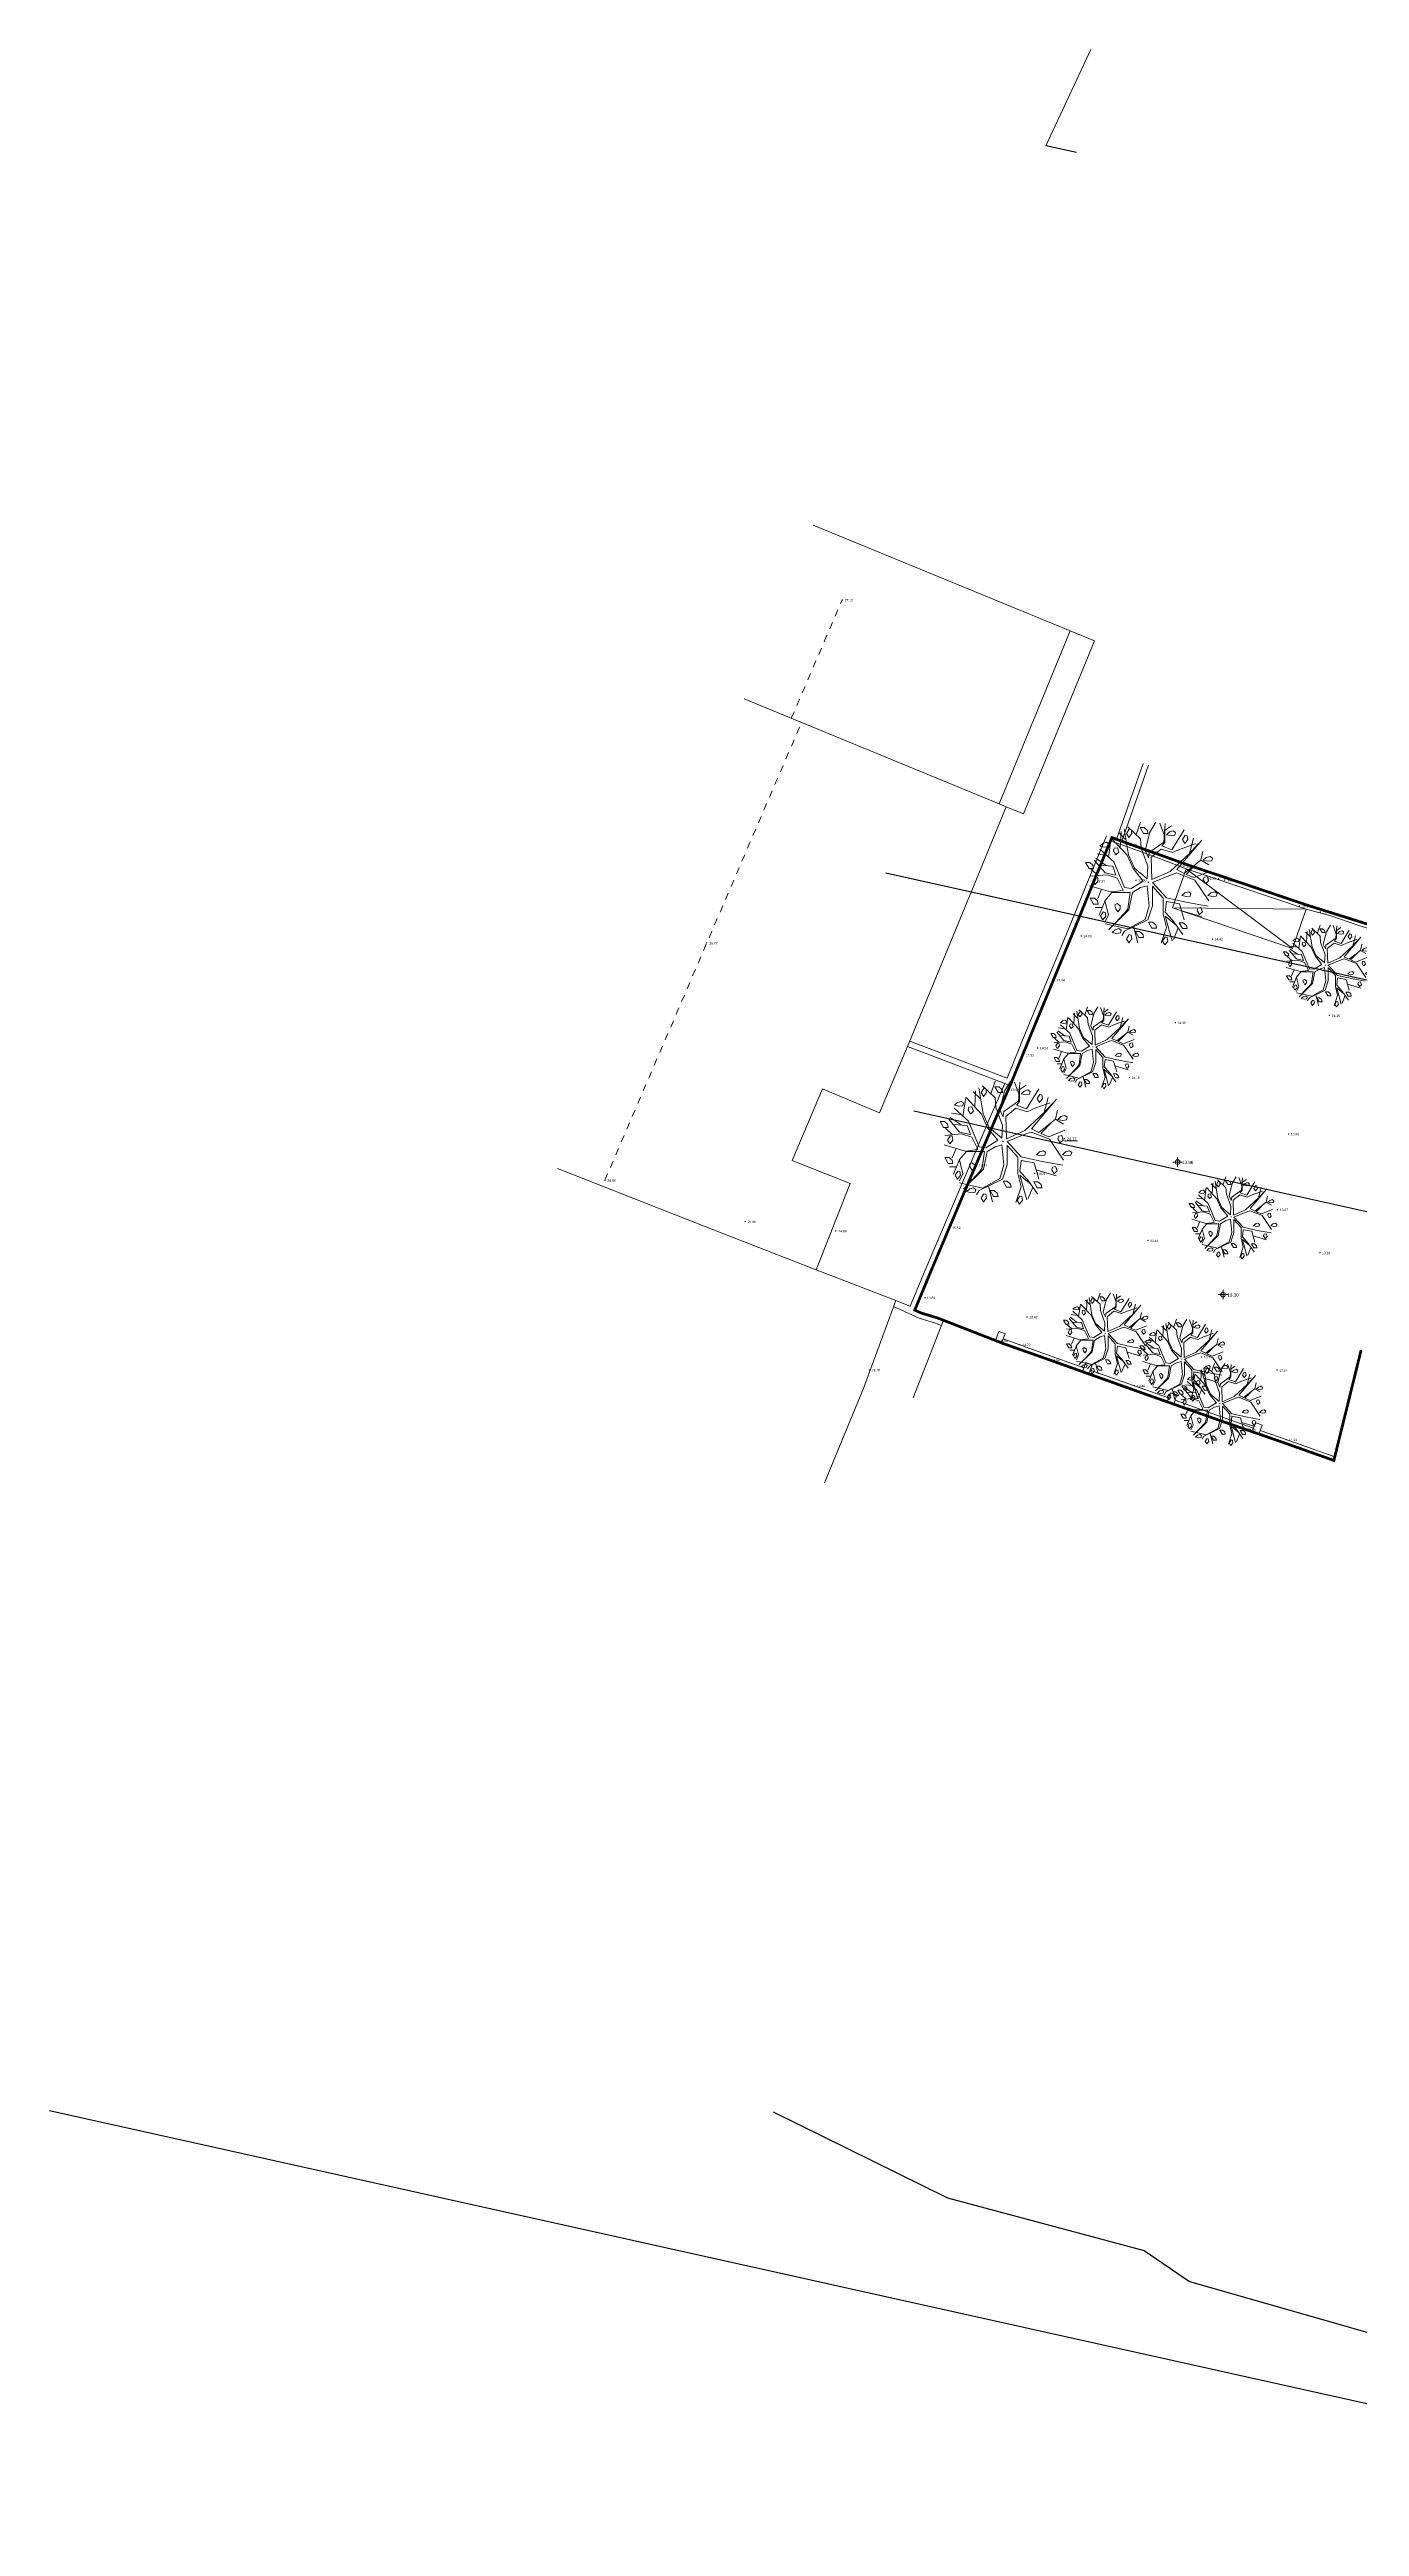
# Model space of a CAD drawing. Header units: millimetres. Extents: x 1778 to 2471, y 1406 to 1876.
# Drawn here: x 1798.8 to 1845.9, y 1484.4 to 1573.6 of the extents above; entities that cross this region are included whole.
import ezdxf
from ezdxf.enums import TextEntityAlignment as Align

# ---------------------------------------------------------------- set-up
doc = ezdxf.new("R2010")
doc.units = ezdxf.units.MM
doc.linetypes.add('DASHED2', pattern=[0.375, 0.25, -0.125])
doc.linetypes.add('RAYITAS', pattern=[0.5, 0.25, -0.25])
for name, color, linetype, lineweight in [('02_Lev_22abril2023', 7, 'Continuous', 0), ('05_Cerceas', 7, 'Continuous', 0), ('07_Coroamento_muro', 7, 'Continuous', 0), ('arv', 7, 'Continuous', 0), ('construcao', 6, 'Continuous', 0), ('linha_cume', 7, 'Continuous', 0), ('muro', 7, 'Continuous', 0), ('pilares', 7, 'Continuous', 0)]:
    doc.layers.add(name, color=color, linetype=linetype, lineweight=lineweight)
for name, color, linetype in [('ARQ_CONSTRUIR_CORTE', 10, 'Continuous'), ('ARQ_DEMOLIR_CORTE', 2, 'Continuous'), ('ARQ_EXISTENTE_CORTE', 6, 'Continuous'), ('ARQ_LINHA_CORTE', 4, 'Continuous')]:
    doc.layers.add(name, color=color, linetype=linetype)
doc.layers.add('LIMITE_ARTIGO', color=7, linetype='Continuous', true_color=0xdb0000)
doc.styles.add('Arial', font='arial.ttf', dxfattribs={"height": 0.2})

# ---------------------------------------------------------------- blocks, each defined once
blk = doc.blocks.new('AP2', base_point=(42.65, -66.64))
at = {"layer": 'arv', "color": 3}
for p, q in [((40.95, -60.75), (41.48, -59.25)), ((42.6, -60.45), (43.33, -59.25)), ((44.35, -60.88), (43.81, -59.36)), ((36.94, -61.8), (36.58, -62.12)), ((36.58, -62.12), (37.13, -62.25)), ((37.4, -61.67), (36.94, -61.8)), ((37.13, -62.25), (37.59, -62.19)), ((37.68, -61.86), (37.4, -61.67)), ((37.59, -62.19), (37.68, -61.86)), ((37.61, -63.47), (37.94, -61.19)), ((39.85, -63.21), (38.02, -61.25)), ((38.69, -62.32), (38.32, -62.38)), ((38.88, -62.84), (38.69, -62.32)), ((39.68, -61.33), (38.85, -60.51)), ((39.02, -62.32), (39.13, -60.39)), ((40.02, -63.17), (39.52, -60.04)), ((40.11, -60.11), (39.8, -60.62)), ((39.8, -60.62), (40.07, -61.08)), ((41.48, -61.24), (39.95, -59.82)), ((40.07, -61.08), (40.44, -60.62)), ((40.11, -60.11), (40.35, -60.17)), ((40.44, -60.62), (40.35, -60.17)), ((41.42, -59.91), (41.82, -60.62)), ((41.42, -59.91), (41.92, -59.91)), ((41.56, -62.38), (41.48, -61.24)), ((42.36, -64.55), (41.56, -62.38)), ((41.82, -60.62), (42.38, -60.62)), ((42.28, -60.23), (41.92, -59.91)), ((42.04, -62.67), (42.6, -60.45)), ((42.38, -60.62), (42.28, -60.23)), ((42.52, -62.89), (44.29, -61.64)), ((44.04, -62.11), (44.39, -61.68)), ((44.21, -62.19), (44.04, -62.11)), ((44.22, -62.19), (45.23, -62.58)), ((44.29, -61.64), (44.45, -59.42)), ((44.37, -60.27), (45.18, -59.71)), ((44.39, -61.68), (44.4, -60.28)), ((44.95, -60.43), (44.59, -60.76)), ((44.59, -60.76), (45.14, -60.89)), ((45.41, -60.3), (44.95, -60.43)), ((45.14, -60.89), (45.6, -60.82)), ((45.23, -62.58), (46.7, -60.17)), ((45.69, -60.49), (45.41, -60.3)), ((45.6, -60.82), (45.69, -60.49)), ((48.82, -61.41), (45.82, -64.95)), ((46.34, -62.45), (48.08, -61.86)), ((46.83, -60.83), (46.52, -61.34)), ((46.52, -61.34), (46.8, -61.8)), ((46.8, -61.8), (47.16, -61.34)), ((46.83, -60.83), (47.07, -60.89)), ((47.16, -61.34), (47.07, -60.89)), ((47.35, -63.01), (47.83, -61.19)), ((47.35, -63.01), (48.4, -61.87)), ((34.88, -64.08), (35.29, -64.8)), ((34.88, -64.08), (35.38, -64.08)), ((35.29, -64.8), (35.84, -64.8)), ((35.75, -64.41), (35.38, -64.08)), ((36.37, -65.66), (35.52, -64.89)), ((35.84, -64.8), (35.75, -64.41)), ((37.21, -65.34), (35.92, -63.81)), ((37.38, -64.49), (36.09, -63.58)), ((37.37, -63.24), (36.25, -63.07)), ((38.13, -64.54), (36.49, -64.43)), ((38.26, -64.03), (36.57, -62.5)), ((38.5, -65.63), (37.21, -65.34)), ((38.13, -64.54), (38.5, -65.63)), ((38.32, -62.38), (38.23, -62.71)), ((38.23, -62.71), (38.51, -63.17)), ((39.55, -67.11), (38.26, -64.03)), ((38.51, -63.17), (38.6, -63.1)), ((38.6, -63.1), (38.88, -62.84)), ((40.57, -64.82), (39.85, -63.21)), ((40.74, -64.78), (40.02, -63.17)), ((41.8, -66.33), (40.57, -64.82)), ((42.29, -66.07), (40.74, -64.78)), ((42.44, -63.52), (42.04, -62.67)), ((42.28, -66.07), (42.36, -64.55)), ((42.44, -63.52), (42.52, -62.89)), ((42.76, -63.47), (43.97, -62.5)), ((42.85, -66.14), (42.76, -63.47)), ((42.85, -66.14), (45.02, -65.17)), ((43.97, -62.5), (45.32, -62.91)), ((45.02, -65.17), (47.35, -63.01)), ((45.26, -65.52), (45.82, -65.34)), ((45.32, -62.91), (46.34, -62.45)), ((45.82, -64.95), (46.71, -65.4)), ((45.82, -65.34), (48, -66.2)), ((46.71, -65.4), (48.72, -63.81)), ((46.95, -65.52), (48.33, -64.11)), ((47.91, -65.91), (49.85, -65.12)), ((48.72, -63.81), (48.96, -62.72)), ((48.72, -63.81), (49.68, -64.38)), ((49.37, -63.49), (49.01, -63.82)), ((49.01, -63.82), (49.56, -63.95)), ((49.83, -63.36), (49.37, -63.49)), ((49.56, -63.95), (50.02, -63.88)), ((50.11, -63.56), (49.83, -63.36)), ((50.02, -63.88), (50.11, -63.56)), ((37.86, -67.62), (35.36, -66.88)), ((37.45, -65.57), (35.44, -65.74)), ((36.06, -65.78), (35.75, -66.3)), ((35.75, -66.3), (36.02, -66.75)), ((36.02, -66.75), (36.39, -66.3)), ((36.06, -65.78), (36.3, -65.84)), ((36.39, -66.3), (36.3, -65.84)), ((36.8, -67.31), (36.33, -68.42)), ((38.02, -67.68), (37.21, -68.65)), ((38.66, -65.97), (37.45, -65.57)), ((39.38, -67.45), (37.86, -67.62)), ((40.03, -67.68), (38.02, -67.68)), ((39.38, -67.4), (38.66, -65.97)), ((40.35, -67.22), (39.55, -67.11)), ((40.21, -67.68), (39.93, -69.65)), ((40.03, -67.68), (40.21, -67.68)), ((40.5, -67.68), (40.08, -69.79)), ((41.8, -66.33), (40.35, -67.22)), ((40.5, -67.68), (40.51, -67.68)), ((41.48, -67.11), (40.51, -67.68)), ((42.28, -66.88), (41.48, -67.11)), ((42.28, -66.88), (42.52, -69.28)), ((42.4, -66.47), (42.34, -66.47)), ((42.4, -66.47), (42.4, -66.41)), ((42.4, -66.47), (42.4, -66.53)), ((42.4, -66.47), (42.47, -66.47)), ((42.93, -66.48), (45.26, -65.52)), ((44.61, -68.32), (42.93, -66.48)), ((42.93, -66.94), (44.21, -68.36)), ((42.93, -66.94), (42.93, -69.28)), ((44.61, -68.32), (47.11, -68.88)), ((46.8, -67.73), (46.43, -68.06)), ((46.43, -68.06), (46.98, -68.19)), ((47.26, -67.6), (46.8, -67.73)), ((46.95, -65.52), (47.91, -65.91)), ((46.98, -68.19), (47.44, -68.12)), ((47.53, -67.8), (47.26, -67.6)), ((47.44, -68.12), (47.53, -67.8)), ((48, -66.2), (49.68, -68.71)), ((49.1, -65.84), (49.01, -66.17)), ((49.01, -66.17), (49.28, -66.62)), ((49.47, -65.77), (49.1, -65.84)), ((49.28, -66.62), (49.37, -66.56)), ((49.37, -66.56), (49.65, -66.3)), ((49.65, -66.3), (49.47, -65.77)), ((49.93, -67.73), (49.56, -68.06)), ((49.56, -68.06), (50.11, -68.19)), ((50.39, -67.6), (49.93, -67.73)), ((50.11, -68.19), (50.57, -68.12)), ((50.66, -67.8), (50.39, -67.6)), ((50.57, -68.12), (50.66, -67.8)), ((35.43, -68.38), (35.93, -68.38)), ((35.43, -68.38), (35.84, -69.1)), ((35.84, -69.1), (36.39, -69.1)), ((36.3, -68.71), (35.93, -68.38)), ((36.86, -69.5), (36.01, -69.5)), ((36.39, -69.1), (36.3, -68.71)), ((37.21, -68.65), (36.49, -70.41)), ((36.98, -70.02), (36.67, -70.53)), ((36.67, -70.53), (36.94, -70.99)), ((36.94, -70.99), (37.31, -70.53)), ((36.98, -70.02), (37.22, -70.08)), ((37.19, -68.68), (37.61, -70.36)), ((37.61, -70.36), (37.21, -71.21)), ((37.31, -70.53), (37.22, -70.08)), ((40.08, -69.79), (37.68, -72.15)), ((38.73, -71.05), (38.16, -71.64)), ((38.38, -69.18), (38.67, -69.03)), ((38.52, -69.64), (38.38, -69.18)), ((38.74, -70), (38.52, -69.64)), ((38.67, -69.03), (39.03, -69.29)), ((39.65, -70.07), (38.71, -71.06)), ((39.03, -69.64), (38.74, -70)), ((39.03, -69.29), (39.03, -69.64)), ((42.36, -70.98), (39.55, -72.35)), ((39.93, -69.65), (39.65, -70.07)), ((42.04, -70.93), (39.95, -72.07)), ((42.52, -69.28), (42.04, -70.93)), ((42.93, -69.28), (42.36, -70.98)), ((42.43, -71.25), (42.84, -71.97)), ((42.43, -71.25), (42.93, -71.25)), ((43.3, -71.58), (42.93, -71.25)), ((44.21, -68.36), (44.21, -70.3)), ((44.21, -70.3), (44.61, -71.9)), ((44.61, -68.76), (44.45, -70.07)), ((44.45, -70.07), (45.34, -71.04)), ((44.45, -70.53), (45.26, -73.49)), ((44.45, -70.53), (45.74, -71.61)), ((44.61, -68.76), (46.14, -69.05)), ((45.34, -71.04), (46.55, -72.75)), ((46.14, -69.05), (46.71, -70.98)), ((46.39, -69.88), (48.8, -70.59)), ((47.11, -68.88), (49.6, -69.33)), ((48.36, -69.56), (48.27, -69.88)), ((48.27, -69.88), (48.55, -70.34)), ((48.73, -69.49), (48.36, -69.56)), ((48.55, -70.34), (48.64, -70.27)), ((48.64, -70.27), (48.91, -70.01)), ((48.91, -70.01), (48.73, -69.49)), ((39.95, -72.07), (37.21, -71.44)), ((38.42, -72.16), (38.05, -72.49)), ((38.05, -72.49), (38.6, -72.62)), ((38.88, -72.03), (38.42, -72.16)), ((38.6, -72.62), (39.06, -72.55)), ((39.15, -72.23), (38.88, -72.03)), ((39.06, -72.55), (39.15, -72.23)), ((39.55, -72.35), (39.22, -72.86)), ((40.07, -72.81), (39.8, -73.27)), ((39.8, -73.27), (40.07, -73.73)), ((40.35, -72.81), (40.07, -72.75)), ((40.07, -73.73), (40.44, -73.27)), ((40.44, -73.27), (40.35, -72.81)), ((40.67, -71.84), (41.16, -73.72)), ((40.87, -72.36), (41.36, -72.36)), ((40.87, -72.36), (41.27, -73.08)), ((41.27, -73.08), (41.82, -73.08)), ((41.73, -72.68), (41.36, -72.36)), ((41.82, -73.08), (41.73, -72.68)), ((42.84, -71.97), (43.39, -71.97)), ((43.39, -71.97), (43.3, -71.58)), ((44.61, -71.9), (43.97, -73.78)), ((44.44, -73.02), (44.13, -73.53)), ((44.13, -73.53), (44.4, -73.99)), ((44.4, -73.99), (44.77, -73.53)), ((44.44, -73.02), (44.68, -73.08)), ((44.77, -73.53), (44.68, -73.08)), ((45.98, -71.95), (45.42, -73.32)), ((46.11, -71.32), (46.52, -72.03)), ((46.11, -71.32), (46.61, -71.32)), ((46.52, -72.03), (47.07, -72.03)), ((46.98, -71.64), (46.61, -71.32)), ((47.07, -72.03), (46.98, -71.64))]:
    blk.add_line(p, q, dxfattribs=at)

msp = doc.modelspace()

# ---------------------------------------------------------------- linework, layer by layer
at = {"layer": '02_Lev_22abril2023', "linetype": 'Continuous', "lineweight": 0}
for p, q in [((1837.872, 1543.678), (1837.889, 1543.678)), ((1837.881, 1543.67), (1837.881, 1543.687)), ((1835.898, 1541.671), (1835.915, 1541.671)), ((1835.907, 1541.662), (1835.907, 1541.679)), ((1840.625, 1541.559), (1840.642, 1541.559)), ((1840.633, 1541.55), (1840.633, 1541.567)), ((1839.287, 1538.551), (1839.304, 1538.551)), ((1839.296, 1538.543), (1839.296, 1538.56)), ((1844.838, 1538.812), (1844.855, 1538.812)), ((1844.846, 1538.804), (1844.846, 1538.821)), ((1834.337, 1537.64), (1834.354, 1537.64)), ((1834.345, 1537.632), (1834.345, 1537.649)), ((1837.631, 1536.581), (1837.648, 1536.581)), ((1837.64, 1536.572), (1837.64, 1536.589)), ((1843.366, 1534.547), (1843.383, 1534.547)), ((1843.374, 1534.539), (1843.374, 1534.556)), ((1834.229, 1533.128), (1834.246, 1533.128)), ((1834.237, 1533.12), (1834.237, 1533.137)), ((1839.208, 1533.534), (1839.548, 1533.534)), ((1839.378, 1533.364), (1839.378, 1533.704)), ((1842.971, 1531.823), (1842.988, 1531.823)), ((1842.98, 1531.814), (1842.98, 1531.831)), ((1838.302, 1530.714), (1838.319, 1530.714)), ((1838.31, 1530.706), (1838.31, 1530.723)), ((1844.492, 1530.272), (1844.509, 1530.272)), ((1844.5, 1530.264), (1844.5, 1530.281)), ((1830.269, 1528.656), (1830.286, 1528.656)), ((1830.278, 1528.647), (1830.278, 1528.664)), ((1840.844, 1528.767), (1841.184, 1528.767)), ((1841.014, 1528.597), (1841.014, 1528.937)), ((1833.951, 1527.963), (1833.968, 1527.963)), ((1833.959, 1527.955), (1833.959, 1527.972)), ((1840.234, 1526.522), (1840.251, 1526.522)), ((1840.242, 1526.514), (1840.242, 1526.531)), ((1842.954, 1526.051), (1842.971, 1526.051)), ((1842.962, 1526.043), (1842.962, 1526.06))]:
    msp.add_line(p, q, dxfattribs=at)
for centre in [(1839.378, 1533.534), (1841.014, 1528.767)]:
    msp.add_circle(centre, 0.085, dxfattribs=at)
for p in [(1837.881, 1543.678), (1835.907, 1541.671), (1840.633, 1541.559), (1839.296, 1538.551), (1844.846, 1538.812), (1834.345, 1537.64), (1837.64, 1536.581), (1843.374, 1534.547), (1834.237, 1533.128), (1839.378, 1533.534), (1842.98, 1531.823), (1838.31, 1530.714), (1844.5, 1530.272), (1830.278, 1528.656), (1841.014, 1528.767), (1833.959, 1527.963), (1840.242, 1526.522), (1842.962, 1526.051)]:
    msp.add_point(p, dxfattribs=at)
at = {"layer": '05_Cerceas', "linetype": 'Continuous', "lineweight": 0}
for p, q in [((1827.292, 1553.763), (1827.309, 1553.763)), ((1827.301, 1553.755), (1827.301, 1553.772)), ((1822.417, 1541.415), (1822.434, 1541.415)), ((1822.426, 1541.406), (1822.426, 1541.423)), ((1835.289, 1534.372), (1835.306, 1534.372)), ((1835.298, 1534.363), (1835.298, 1534.38)), ((1835.307, 1534.302), (1835.768, 1534.302)), ((1818.749, 1532.881), (1818.766, 1532.881)), ((1818.757, 1532.872), (1818.757, 1532.889)), ((1823.795, 1531.397), (1823.812, 1531.397)), ((1823.804, 1531.389), (1823.804, 1531.406)), ((1827.06, 1531.055), (1827.077, 1531.055)), ((1827.069, 1531.047), (1827.069, 1531.064)), ((1832.858, 1527.113), (1832.875, 1527.113)), ((1832.867, 1527.104), (1832.867, 1527.121)), ((1828.273, 1526.053), (1828.29, 1526.053)), ((1828.282, 1526.044), (1828.282, 1526.061)), ((1834.735, 1526.415), (1834.752, 1526.415)), ((1834.743, 1526.406), (1834.743, 1526.423)), ((1841.794, 1523.927), (1841.811, 1523.927)), ((1841.802, 1523.918), (1841.802, 1523.935))]:
    msp.add_line(p, q, dxfattribs=at)
for p in [(1827.301, 1553.763), (1822.426, 1541.415), (1835.298, 1534.372), (1818.757, 1532.881), (1823.804, 1531.397), (1827.069, 1531.055), (1832.867, 1527.113), (1828.282, 1526.053), (1834.743, 1526.415), (1841.802, 1523.927)]:
    msp.add_point(p, dxfattribs=at)
at = {"layer": '07_Coroamento_muro', "linetype": 'Continuous', "lineweight": 0}
for p, q in [((1837.524, 1544.962), (1837.541, 1544.962)), ((1837.532, 1544.954), (1837.532, 1544.971)), ((1838.233, 1544.698), (1838.25, 1544.698)), ((1838.241, 1544.69), (1838.241, 1544.707)), ((1836.37, 1543.64), (1836.387, 1543.64)), ((1836.378, 1543.632), (1836.378, 1543.649)), ((1839.596, 1544.184), (1839.613, 1544.184)), ((1839.604, 1544.175), (1839.604, 1544.192)), ((1840.846, 1543.725), (1840.863, 1543.725)), ((1840.854, 1543.717), (1840.854, 1543.734)), ((1841.058, 1543.681), (1841.075, 1543.681)), ((1841.067, 1543.672), (1841.067, 1543.689)), ((1843.757, 1542.753), (1843.774, 1542.753)), ((1843.766, 1542.745), (1843.766, 1542.762)), ((1844.511, 1542.537), (1844.528, 1542.537)), ((1844.52, 1542.528), (1844.52, 1542.545)), ((1834.916, 1540.086), (1834.933, 1540.086)), ((1834.925, 1540.077), (1834.925, 1540.094)), ((1833.807, 1537.389), (1833.824, 1537.389)), ((1833.816, 1537.381), (1833.816, 1537.398)), ((1833.273, 1536.144), (1833.29, 1536.144)), ((1833.282, 1536.136), (1833.282, 1536.153)), ((1832.118, 1533.429), (1832.135, 1533.429)), ((1832.126, 1533.42), (1832.126, 1533.437)), ((1831.163, 1531.174), (1831.18, 1531.174)), ((1831.172, 1531.165), (1831.172, 1531.182)), ((1833.688, 1526.965), (1833.705, 1526.965)), ((1833.697, 1526.956), (1833.697, 1526.973)), ((1837.813, 1525.491), (1837.83, 1525.491)), ((1837.821, 1525.483), (1837.821, 1525.5)), ((1843.282, 1523.553), (1843.299, 1523.553)), ((1843.29, 1523.544), (1843.29, 1523.561))]:
    msp.add_line(p, q, dxfattribs=at)
for p in [(1837.532, 1544.962), (1838.241, 1544.698), (1836.378, 1543.64), (1839.604, 1544.184), (1840.854, 1543.725), (1841.067, 1543.681), (1843.766, 1542.753), (1844.52, 1542.537), (1834.925, 1540.086), (1833.816, 1537.389), (1833.282, 1536.144), (1832.126, 1533.429), (1831.172, 1531.174), (1833.697, 1526.965), (1837.821, 1525.491), (1843.29, 1523.553)]:
    msp.add_point(p, dxfattribs=at)
at = {"layer": 'ARQ_CONSTRUIR_CORTE'}
msp.add_line((1882.392, 1480.812), (1798.762, 1499.399), dxfattribs=at)
msp.add_lwpolyline([(1824.813, 1499.366), (1831.096, 1496.27), (1838.171, 1494.379), (1839.805, 1493.258), (1843.553, 1492.19), (1849.627, 1490.45)], dxfattribs=at)
at = {"layer": 'ARQ_DEMOLIR_CORTE', "linetype": 'Continuous', "lineweight": 9}
for p, q in [((1839.197, 1542.683), (1839.689, 1544.09)), ((1843.516, 1541.224), (1839.197, 1542.683)), ((1843.516, 1541.224), (1844.007, 1542.633))]:
    msp.add_line(p, q, dxfattribs=at)
at = {"layer": 'ARQ_DEMOLIR_CORTE', "linetype": 'Continuous', "lineweight": 5}
for p, q in [((1839.689, 1544.09), (1843.516, 1541.224)), ((1839.197, 1542.683), (1844.007, 1542.633))]:
    msp.add_line(p, q, dxfattribs=at)
at = {"layer": 'ARQ_EXISTENTE_CORTE'}
msp.add_line((1835.733, 1569.859), (1834.63, 1570.105), dxfattribs=at)
at = {"layer": 'ARQ_LINHA_CORTE'}
for p, q in [((1876.776, 1533.28), (1828.869, 1543.928)), ((1829.881, 1535.376), (1871.841, 1526.049))]:
    msp.add_line(p, q, dxfattribs=at)
at = {"layer": 'construcao', "linetype": 'Continuous', "lineweight": 9}
for p, q in [((1836.248, 1573.564), (1834.63, 1570.105)), ((1835.51, 1552.649), (1826.262, 1556.454)), ((1835.51, 1552.649), (1832.949, 1546.425)), ((1836.385, 1552.289), (1835.51, 1552.649)), ((1836.385, 1552.289), (1833.825, 1546.065)), ((1832.949, 1546.425), (1823.773, 1550.2)), ((1831.884, 1543.107), (1833.205, 1546.32)), ((1833.205, 1546.32), (1832.949, 1546.425)), ((1833.205, 1546.32), (1833.825, 1546.065)), ((1829.716, 1537.837), (1831.884, 1543.107)), ((1829.716, 1537.837), (1828.646, 1535.302)), ((1825.499, 1533.597), (1826.589, 1536.17)), ((1828.646, 1535.302), (1826.589, 1536.17)), ((1822.671, 1531.101), (1817.049, 1533.306)), ((1827.594, 1532.763), (1825.499, 1533.597)), ((1826.359, 1529.654), (1827.594, 1532.763)), ((1826.359, 1529.654), (1822.671, 1531.101)), ((1829.228, 1528.549), (1826.359, 1529.654)), ((1828.077, 1525.429), (1829.228, 1528.549)), ((1830.947, 1527.844), (1829.86, 1525.048)), ((1830.947, 1527.844), (1833.126, 1526.997)), ((1833.126, 1526.997), (1834.769, 1526.417)), ((1845.869, 1526.3), (1845.984, 1526.763)), ((1834.769, 1526.417), (1838.242, 1525.177)), ((1845.315, 1524.059), (1845.869, 1526.3)), ((1826.666, 1521.995), (1828.077, 1525.429)), ((1838.242, 1525.177), (1841.11, 1524.164)), ((1841.11, 1524.164), (1843.172, 1523.449)), ((1845.004, 1522.801), (1845.315, 1524.059)), ((1843.172, 1523.449), (1845.004, 1522.801))]:
    msp.add_line(p, q, dxfattribs=at)
at = {"layer": 'LIMITE_ARTIGO', "linetype": 'DASHED2', "const_width": 0.1}
msp.add_lwpolyline([(1846.848, 1541.897), (1844.056, 1542.775), (1839.738, 1544.23), (1837.745, 1544.943), (1837.01, 1545.211), (1836.607, 1544.234), (1835.571, 1541.697), (1834.115, 1538.164), (1833.349, 1536.292), (1832.814, 1535.072), (1831.658, 1532.355), (1830.514, 1529.653), (1829.915, 1528.21), (1830.11, 1528.12), (1830.18, 1528.094), (1830.729, 1527.929), (1830.947, 1527.844), (1833.126, 1526.997), (1834.769, 1526.417), (1838.242, 1525.177), (1841.11, 1524.164), (1843.172, 1523.449), (1845.004, 1522.801), (1845.315, 1524.059), (1845.869, 1526.3), (1845.984, 1526.763)], dxfattribs=at)
at = {"layer": 'linha_cume', "linetype": 'RAYITAS', "lineweight": 20}
for p, q in [((1825.469, 1549.503), (1827.301, 1553.763)), ((1818.757, 1532.881), (1825.837, 1549.351))]:
    msp.add_line(p, q, dxfattribs=at)
at = {"layer": 'muro', "linetype": 'Continuous', "lineweight": 5}
for p, q in [((1838.143, 1547.879), (1837.181, 1545.148)), ((1838.332, 1547.813), (1837.369, 1545.08)), ((1836.822, 1545.279), (1836.423, 1544.31)), ((1837.01, 1545.211), (1836.607, 1544.234)), ((1837.704, 1544.83), (1836.965, 1545.099)), ((1837.745, 1544.943), (1837.01, 1545.211)), ((1838.757, 1544.451), (1837.704, 1544.83)), ((1837.745, 1544.943), (1839.738, 1544.23)), ((1839.689, 1544.09), (1838.757, 1544.451)), ((1836.422, 1544.31), (1835.385, 1541.772)), ((1836.607, 1544.234), (1835.571, 1541.697)), ((1840.441, 1543.835), (1839.689, 1544.09)), ((1844.056, 1542.775), (1839.738, 1544.23)), ((1844.007, 1542.633), (1840.441, 1543.835)), ((1844.056, 1542.775), (1846.848, 1541.897)), ((1835.386, 1541.773), (1833.93, 1538.24)), ((1844.9, 1542.39), (1844.007, 1542.633)), ((1845.869, 1542.063), (1844.9, 1542.39)), ((1846.919, 1541.718), (1845.869, 1542.063)), ((1835.571, 1541.697), (1834.115, 1538.164)), ((1833.93, 1538.24), (1833.238, 1536.549)), ((1833.349, 1536.292), (1829.656, 1537.696)), ((1833.238, 1536.549), (1829.734, 1537.88)), ((1834.115, 1538.164), (1833.349, 1536.292)), ((1833.162, 1536.364), (1832.63, 1535.152)), ((1833.349, 1536.292), (1832.814, 1535.072)), ((1832.63, 1535.15), (1831.474, 1532.433)), ((1832.814, 1535.072), (1831.658, 1532.355)), ((1831.473, 1532.433), (1830.33, 1529.731)), ((1831.658, 1532.355), (1830.514, 1529.653)), ((1830.329, 1529.73), (1829.755, 1528.346)), ((1830.514, 1529.653), (1829.915, 1528.21)), ((1829.228, 1528.549), (1829.755, 1528.346)), ((1829.151, 1528.341), (1830.073, 1527.917)), ((1829.915, 1528.21), (1830.11, 1528.12)), ((1830.073, 1527.917), (1830.664, 1527.74)), ((1830.11, 1528.12), (1830.18, 1528.094)), ((1830.18, 1528.094), (1830.729, 1527.929)), ((1830.664, 1527.74), (1830.874, 1527.658)), ((1830.729, 1527.929), (1830.947, 1527.844)), ((1833.092, 1527.173), (1834.528, 1526.658)), ((1834.528, 1526.658), (1836.002, 1526.133)), ((1836.231, 1526.052), (1837.786, 1525.499)), ((1837.786, 1525.499), (1839.055, 1525.048)), ((1839.288, 1524.965), (1840.851, 1524.409)), ((1840.851, 1524.409), (1842.113, 1523.964)), ((1842.352, 1523.879), (1843.047, 1523.634)), ((1843.047, 1523.634), (1844.663, 1523.059)), ((1844.663, 1523.059), (1845.035, 1522.926))]:
    msp.add_line(p, q, dxfattribs=at)
at = {"layer": 'pilares', "linetype": 'Continuous', "lineweight": 5}
for p, q in [((1832.944, 1527.443), (1832.817, 1527.117)), ((1832.944, 1527.443), (1833.164, 1527.358)), ((1833.164, 1527.358), (1833.037, 1527.031)), ((1836.069, 1526.319), (1835.952, 1525.995)), ((1836.069, 1526.319), (1836.298, 1526.236)), ((1836.298, 1526.236), (1836.181, 1525.913)), ((1839.121, 1525.238), (1839.005, 1524.907)), ((1839.121, 1525.238), (1839.355, 1525.156)), ((1839.355, 1525.156), (1839.239, 1524.824)), ((1842.184, 1524.16), (1842.065, 1523.833)), ((1842.184, 1524.16), (1842.422, 1524.073)), ((1842.422, 1524.073), (1842.304, 1523.749))]:
    msp.add_line(p, q, dxfattribs=at)

# ---------------------------------------------------------------- block references
at = {"layer": 'arv'}
for p, xscale, yscale in [((1838.396, 1543.551), 0.3, 0.3), ((1844.746, 1540.587), 0.2, 0.2), ((1836.372, 1537.646), 0.2, 0.2), ((1833.162, 1534.227), 0.3, 0.3), ((1841.352, 1531.527), 0.2, 0.2), ((1836.82, 1527.338), 0.2, 0.2), ((1839.575, 1526.407), 0.2, 0.2), ((1840.944, 1524.812), 0.2, 0.2)]:
    msp.add_blockref('AP2', p, dxfattribs=dict(at, xscale=xscale, yscale=yscale))

# ---------------------------------------------------------------- texts
at = {"layer": '02_Lev_22abril2023', "style": 'Arial'}
for s, height, p in [('15.00', 0.085, (1837.957, 1543.626)), ('14.90', 0.085, (1835.983, 1541.619)), ('14.42', 0.085, (1840.71, 1541.507)), ('14.30', 0.085, (1839.372, 1538.5)), ('14.18', 0.085, (1844.923, 1538.761)), ('14.50', 0.085, (1834.422, 1537.589)), ('14.16', 0.085, (1837.716, 1536.529)), ('13.90', 0.085, (1843.451, 1534.495)), ('14.03', 0.085, (1834.314, 1533.076)), ('13.96', 0.119, (1839.531, 1533.461)), ('13.67', 0.085, (1843.056, 1531.771)), ('13.41', 0.085, (1838.387, 1530.662)), ('13.16', 0.085, (1844.577, 1530.221)), ('13.80', 0.085, (1830.354, 1528.604)), ('13.30', 0.119, (1841.167, 1528.694)), ('13.42', 0.085, (1834.036, 1527.911)), ('13.15', 0.085, (1840.319, 1526.47)), ('13.14', 0.085, (1843.039, 1525.999))]:
    msp.add_text(s, height=height, dxfattribs=at).set_placement(p)
at = {"layer": '05_Cerceas', "style": 'Arial'}
for s, height, p in [('27.15', 0.085, (1827.394, 1553.711)), ('28.77', 0.085, (1822.519, 1541.363)), ('20.77', 0.1, (1835.391, 1534.32)), ('28.88', 0.085, (1818.851, 1532.829)), ('25.66', 0.085, (1823.897, 1531.346)), ('24.86', 0.085, (1827.162, 1531.003)), ('16.60', 0.085, (1832.96, 1527.061)), ('26.70', 0.085, (1828.375, 1526.001)), ('16.66', 0.085, (1834.837, 1526.363)), ('16.66', 0.085, (1841.896, 1523.875))]:
    msp.add_text(s, height=height, dxfattribs=at).set_placement(p)
at = {"layer": '07_Coroamento_muro', "style": 'Arial'}
for s, p in [('17.26', (1837.626, 1544.91)), ('17.03', (1838.335, 1544.646)), ('17.37', (1836.472, 1543.588)), ('16.98', (1839.698, 1544.132)), ('16.73', (1841.16, 1543.629)), ('16.65', (1843.859, 1542.701)), ('16.38', (1844.613, 1542.485)), ('17.34', (1835.018, 1540.034)), ('17.32', (1833.909, 1537.337)), ('15.63', (1833.375, 1536.093)), ('15.61', (1832.22, 1533.377)), ('15.59', (1831.265, 1531.122)), ('14.72', (1833.79, 1526.913)), ('14.46', (1837.915, 1525.44)), ('14.13', (1843.384, 1523.501))]:
    msp.add_text(s, height=0.085, dxfattribs=at).set_placement(p)
msp.add_text('16.93', height=0.085, dxfattribs=at).set_placement((1840.761, 1543.673), align=Align.BOTTOM_RIGHT)

doc.saveas('drawing.dxf')
